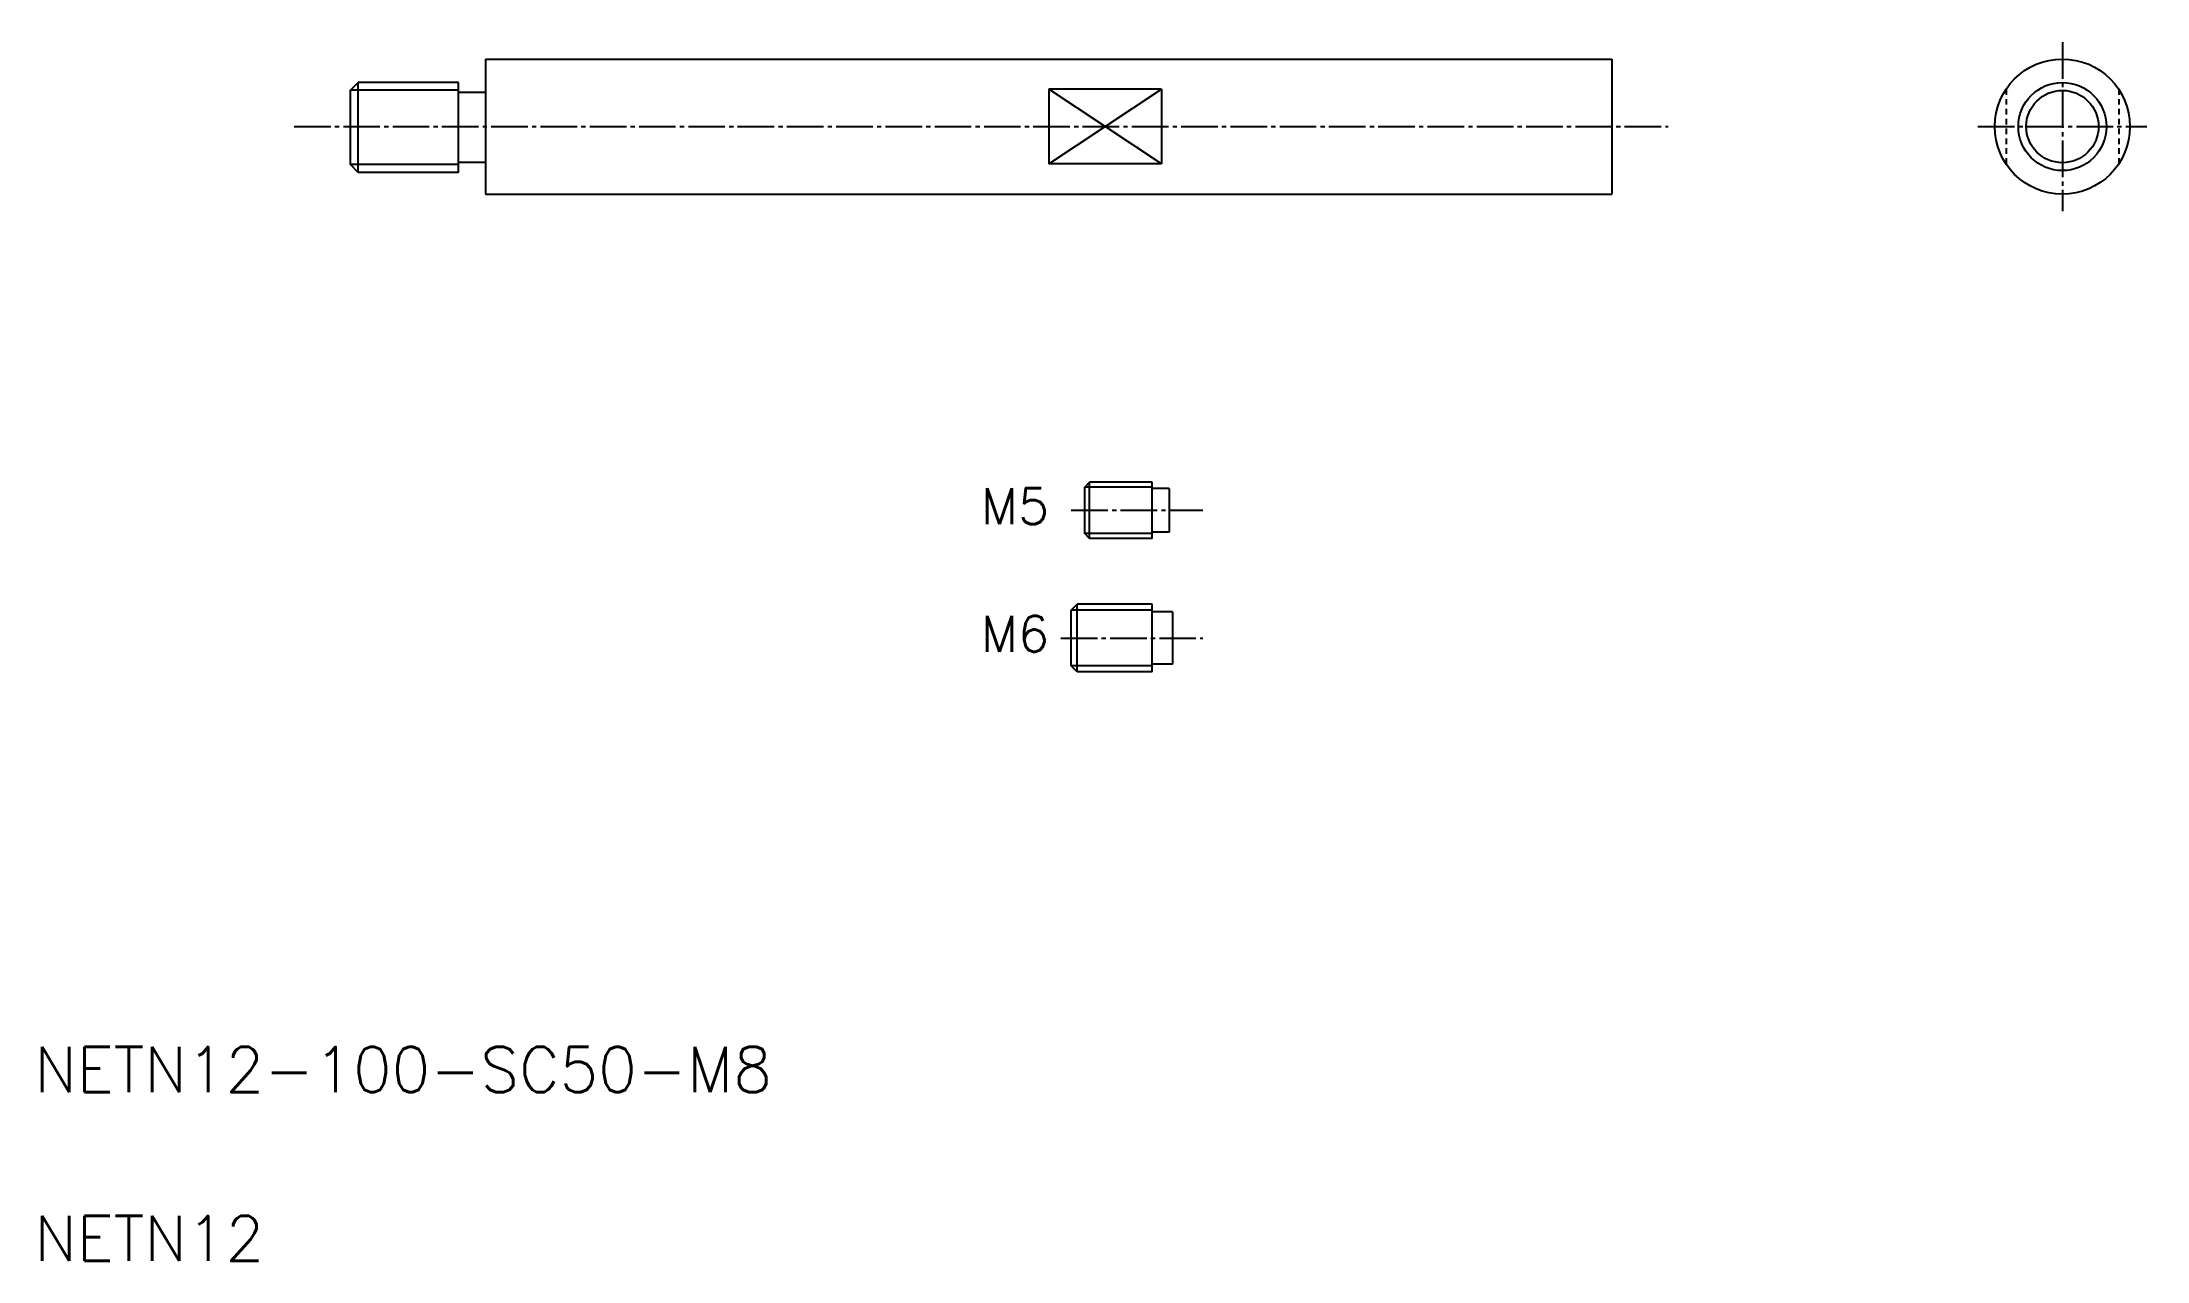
# Model space of a CAD drawing. Extents: x 11 to 198, y 10 to 118.
import ezdxf

# ---------------------------------------------------------------- set-up
doc = ezdxf.new("R2010")
doc.units = 0
doc.header["$LTSCALE"] = 0.25
doc.linetypes.add('CENTER', pattern=[17.5, 13, -1.5, 1.5, -1.5])
doc.linetypes.add('DASHED', pattern=[3.5, 2, -1.5])
doc.layers.get('0').update_dxf_attribs({"linetype": 'CONTINUOUS'})
doc.layers.add('CENTER', color=1, linetype='CENTER')
doc.styles.get("Standard").update_dxf_attribs({"font": 'txt', "bigfont": 'BIGFONT'})

msp = doc.modelspace()

# ---------------------------------------------------------------- linework, layer by layer
at = {"color": 7, "linetype": 'CONTINUOUS'}
for p, q in [((50.06, 116.74), (150.06, 116.74)), ((50.06, 116.74), (50.06, 104.74)), ((150.06, 116.74), (150.06, 104.74)), ((38.06, 113.96), (38.76, 114.66)), ((47.66, 114.66), (38.76, 114.66)), ((38.76, 106.66), (38.76, 114.66)), ((47.66, 106.66), (47.66, 114.66)), ((100.06, 114.06), (100.06, 107.43)), ((110.06, 114.06), (100.06, 114.06)), ((110.06, 114.06), (110.06, 107.43)), ((38.06, 107.36), (38.06, 113.96)), ((50.06, 113.76), (47.66, 113.76)), ((38.76, 106.66), (38.06, 107.36)), ((47.66, 106.66), (38.76, 106.66)), ((50.06, 107.56), (47.66, 107.56)), ((110.06, 107.43), (100.06, 107.43)), ((50.06, 104.74), (150.06, 104.74)), ((103.25, 78.72), (103.69, 79.16)), ((103.25, 74.59), (103.25, 78.72)), ((103.69, 74.16), (103.69, 79.16)), ((109.25, 79.16), (103.69, 79.16)), ((109.25, 74.16), (109.25, 79.16)), ((110.75, 78.59), (109.25, 78.59)), ((110.75, 78.59), (110.75, 74.72)), ((103.69, 74.16), (103.25, 74.59)), ((109.25, 74.16), (103.69, 74.16)), ((110.75, 74.72), (109.25, 74.72)), ((102.05, 67.79), (102.58, 68.32)), ((102.05, 62.84), (102.05, 67.79)), ((109.25, 68.32), (102.58, 68.32)), ((102.58, 62.32), (102.58, 68.32)), ((109.25, 62.32), (109.25, 68.32)), ((111.05, 67.64), (109.25, 67.64)), ((111.05, 67.64), (111.05, 62.99)), ((102.58, 62.32), (102.05, 62.84)), ((109.25, 62.32), (102.58, 62.32)), ((111.05, 62.99), (109.25, 62.99))]:
    msp.add_line(p, q, dxfattribs=at)
at = {"color": 3, "linetype": 'CONTINUOUS'}
for p, q in [((100.06, 107.43), (110.06, 114.06)), ((110.06, 107.43), (100.06, 114.06)), ((47.66, 113.96), (38.06, 113.96)), ((47.66, 107.36), (38.06, 107.36)), ((109.25, 78.72), (103.25, 78.72)), ((109.25, 74.59), (103.25, 74.59)), ((109.25, 67.79), (102.05, 67.79)), ((109.25, 62.84), (102.05, 62.84))]:
    msp.add_line(p, q, dxfattribs=at)
at = {"color": 3, "linetype": 'DASHED'}
for p, q in [((185.05, 114.06), (185.05, 107.43)), ((195.05, 114.06), (195.05, 107.43))]:
    msp.add_line(p, q, dxfattribs=at)
at = {"color": 7, "linetype": 'CONTINUOUS'}
for radius in [6, 3.91]:
    msp.add_circle((190.05, 110.74), radius, dxfattribs=at)
at = {"color": 3, "linetype": 'CONTINUOUS'}
msp.add_circle((190.05, 110.74), 3.21, dxfattribs=at)
at = {"layer": 'CENTER', "color": 1, "linetype": 'CENTER'}
for p, q in [((190.05, 118.24), (190.05, 103.24)), ((33.06, 110.74), (155.06, 110.74)), ((182.55, 110.74), (197.55, 110.74)), ((102.06, 76.66), (113.75, 76.66)), ((101.13, 65.32), (113.75, 65.32))]:
    msp.add_line(p, q, dxfattribs=at)

# ---------------------------------------------------------------- texts
at = {"color": 7, "linetype": 'CONTINUOUS'}
for s, height, p in [('M5', 3.2, (94.05, 75.44)), ('M6', 3.2, (94.05, 64.1)), ('NETN12-100-SC50-M8', 4, (10, 25)), ('NETN12', 4, (10, 10))]:
    msp.add_text(s, height=height, dxfattribs=at).set_placement(p)

doc.saveas('drawing.dxf')
